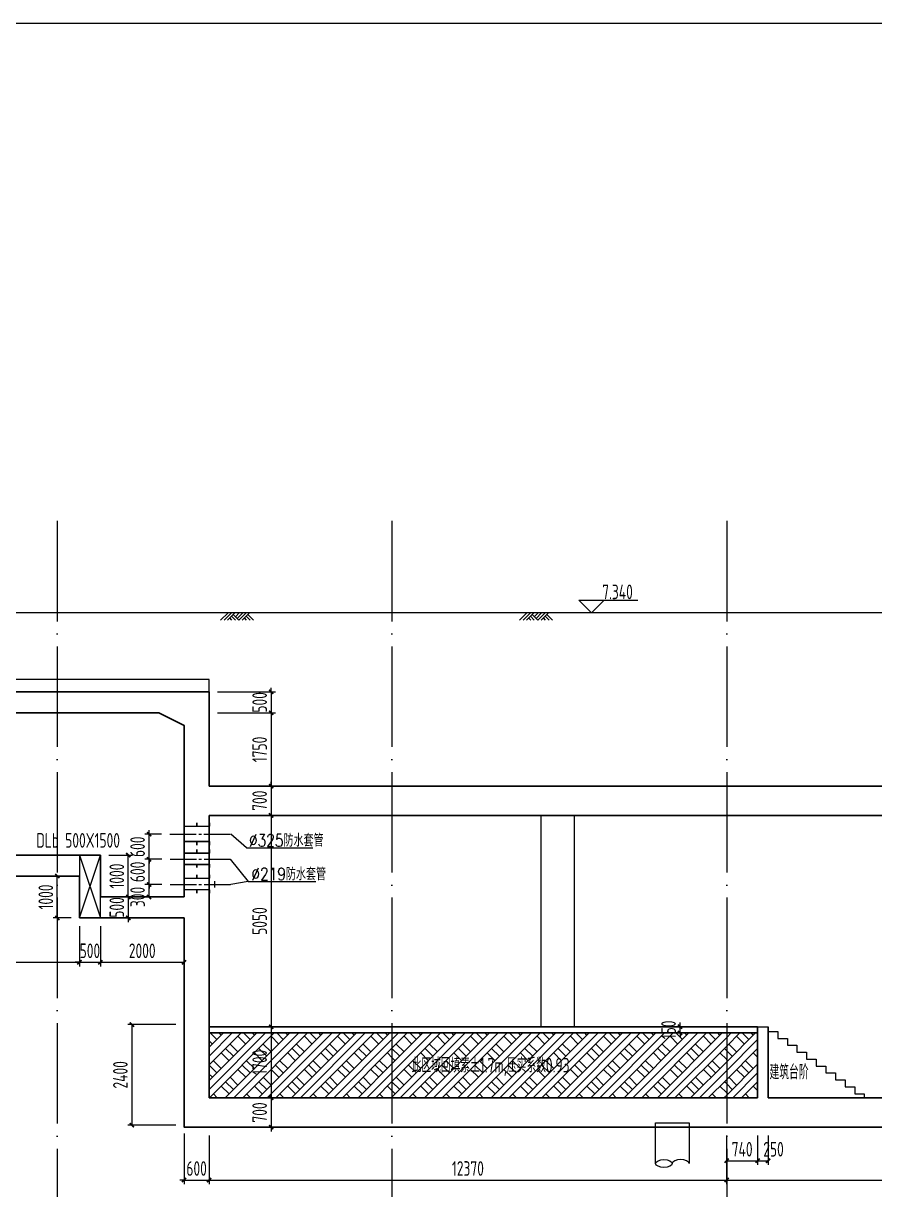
# Model space of a CAD drawing. Header units: millimetres. Extents: x -897614 to 191467, y -439928 to 101803.
# Drawn here: x -426322 to -405972, y -353314 to -325445 of the extents above; entities that cross this region are included whole.
import ezdxf

# ---------------------------------------------------------------- set-up
doc = ezdxf.new("R2010")
doc.units = ezdxf.units.MM
doc.header["$LTSCALE"] = 1000
for name, pattern in [('ACAD_ISO04W100', [30, 24, -3, 0, -3]), ('CENTER', [1.625, 1.25, -0.125, 0.125, -0.125]), ('DASHED', [19.05, 12.7, -6.35])]:
    doc.linetypes.add(name, pattern=pattern)
for name, color, linetype in [('AXIS', 3, 'Continuous'), ('COLUMN', 2, 'Continuous'), ('DIM_ELEV', 3, 'Continuous'), ('DIM_LEAD', 3, 'Continuous'), ('gps', 233, 'Continuous'), ('HC_ZP', 4, 'Continuous'), ('JG_TEXT', 7, 'Continuous'), ('OTH', 7, 'Continuous'), ('ZH', 7, 'Continuous')]:
    doc.layers.add(name, color=color, linetype=linetype)
for name, color, linetype, lineweight in [('Beam', 4, 'DASHED', 25), ('DOTE', 8, 'ACAD_ISO04W100', 9), ('PUB_HATCH', 8, 'Continuous', 18), ('WALL', 6, 'Continuous', 30)]:
    doc.layers.add(name, color=color, linetype=linetype, lineweight=lineweight)
doc.layers.add('DY', color=1, linetype='Continuous', plot=False)
doc.styles.add('GPS', font='txt1.shx', dxfattribs={"width": 0.8, "bigfont": 'hztxt.shx'})
doc.styles.add('TSSD', font='tssdeng.shx', dxfattribs={"width": 0.7, "bigfont": 'tssdchn.shx'})
doc.dimstyles.new('TSD', dxfattribs={"dimtxt": 350, "dimasz": 100, "dimexe": 100, "dimexo": 200, "dimgap": 100, "dimtad": 1, "dimdec": 0, "dimzin": 0, "dimdsep": 46, "dimtxsty": 'TSSD', "dimblk": 'ARCHTICK', "dimcen": 0.09, "dimclrt": 7, "dimazin": 2, "dimtfac": 1, "dimtdec": 0, "dimtix": 1, "dimtmove": 2, "dimatfit": 3, "dimfxl": 0, "dimtolj": 1, "dimtzin": 0, "dimarcsym": 0})
pattern_1 = [(45, (-129717.2, -240551), (-397.394, 397.394), []), (45, (-129507.2, -240551), (-397.394, 397.394), []), (45, (-129297.2, -240551), (-397.394, 397.394), []), (135, (-129717.2, -240551), (-397.394, -397.394), [265, -297]), (135, (-129612.2, -240446), (-397.394, -397.394), [265, -297]), (135, (-129507.2, -240341), (-397.394, -397.394), [265, -297])]

# ---------------------------------------------------------------- blocks, each defined once
blk = doc.blocks.new('_ArchTick')
at = {"color": 0, "linetype": 'ByBlock', "const_width": 0.4}
blk.add_lwpolyline([(-0.5, -0.5), (0.5, 0.5)], dxfattribs=at)
blk = doc.blocks.new('*D1314')
at = {"layer": 'Defpoints', "color": 0, "transparency": 16777216}
for p in [(-439480, -345820, 0), (-424980, -346820, 0), (-424980, -347881)]:
    blk.add_point(p, dxfattribs=at)
at = {"layer": 'DIM_LEAD', "color": 0, "lineweight": -2, "transparency": 16777216}
for p, q in [((-439480, -346020), (-439480, -347981)), ((-424980, -347020), (-424980, -347981)), ((-439480, -347881), (-424980, -347881))]:
    blk.add_line(p, q, dxfattribs=at)
at = {"layer": 'DIM_LEAD', "color": 0, "lineweight": -2, "transparency": 16777216, "xscale": 100, "yscale": 100, "zscale": 100, "rotation": 180}
blk.add_blockref('_ArchTick', (-439480, -347881), dxfattribs=at)
at = {"layer": 'DIM_LEAD', "color": 0, "lineweight": -2, "transparency": 16777216, "xscale": 100, "yscale": 100, "zscale": 100}
blk.add_blockref('_ArchTick', (-424980, -347881), dxfattribs=at)
at = {"layer": 'DIM_LEAD', "color": 7, "transparency": 16777216, "insert": (-432230, -347606), "char_height": 350, "attachment_point": 5, "style": 'TSSD'}
blk.add_mtext('\\A1;14500', dxfattribs=at)
blk = doc.blocks.new('*D1315')
at = {"layer": 'Defpoints', "color": 0, "transparency": 16777216}
for p in [(-422480, -349370, 0), (-423727, -351770), (-422480, -351770, 0)]:
    blk.add_point(p, dxfattribs=at)
at = {"layer": 'DIM_LEAD', "color": 0, "lineweight": -2, "transparency": 16777216}
for p, q in [((-422680, -349370), (-423827, -349370)), ((-423727, -349370), (-423727, -351770)), ((-422680, -351770), (-423827, -351770))]:
    blk.add_line(p, q, dxfattribs=at)
at = {"layer": 'DIM_LEAD', "color": 0, "lineweight": -2, "transparency": 16777216, "xscale": 100, "yscale": 100, "zscale": 100}
for p, rotation in [((-423727, -349370), 90), ((-423727, -351770), 270)]:
    blk.add_blockref('_ArchTick', p, dxfattribs=dict(at, rotation=rotation))
at = {"layer": 'DIM_LEAD', "color": 7, "transparency": 16777216, "insert": (-424002, -350570), "char_height": 350, "attachment_point": 5, "rotation": 90, "style": 'TSSD'}
blk.add_mtext('\\A1;2400', dxfattribs=at)
blk = doc.blocks.new('*D1316')
at = {"layer": 'Defpoints', "color": 0, "transparency": 16777216}
for p in [(-422480, -351770, 0), (-421880, -351820, 0), (-421880, -353083)]:
    blk.add_point(p, dxfattribs=at)
at = {"layer": 'DIM_LEAD', "color": 0, "lineweight": -2, "transparency": 16777216}
for p, q in [((-422480, -351970), (-422480, -353183)), ((-421880, -352020), (-421880, -353183)), ((-422480, -353083), (-422580, -353083)), ((-422480, -353083), (-421880, -353083)), ((-421880, -353083), (-421780, -353083))]:
    blk.add_line(p, q, dxfattribs=at)
at = {"layer": 'DIM_LEAD', "color": 0, "lineweight": -2, "transparency": 16777216, "xscale": 100, "yscale": 100, "zscale": 100}
blk.add_blockref('_ArchTick', (-422480, -353083), dxfattribs=at)
at = {"layer": 'DIM_LEAD', "color": 0, "lineweight": -2, "transparency": 16777216, "xscale": 100, "yscale": 100, "zscale": 100, "rotation": 180}
blk.add_blockref('_ArchTick', (-421880, -353083), dxfattribs=at)
at = {"layer": 'DIM_LEAD', "color": 7, "transparency": 16777216, "insert": (-422180, -352808), "char_height": 350, "attachment_point": 5, "style": 'TSSD'}
blk.add_mtext('\\A1;600', dxfattribs=at)
blk = doc.blocks.new('*D1318')
at = {"layer": 'Defpoints', "color": 0, "transparency": 16777216}
for p in [(-424980, -346820, 0), (-424480, -346820, 0), (-424480, -347881)]:
    blk.add_point(p, dxfattribs=at)
at = {"layer": 'DIM_LEAD', "color": 0, "lineweight": -2, "transparency": 16777216}
for p, q in [((-424980, -347020), (-424980, -347981)), ((-424480, -347020), (-424480, -347981)), ((-424980, -347881), (-425080, -347881)), ((-424980, -347881), (-424480, -347881)), ((-424480, -347881), (-424380, -347881))]:
    blk.add_line(p, q, dxfattribs=at)
at = {"layer": 'DIM_LEAD', "color": 0, "lineweight": -2, "transparency": 16777216, "xscale": 100, "yscale": 100, "zscale": 100}
blk.add_blockref('_ArchTick', (-424980, -347881), dxfattribs=at)
at = {"layer": 'DIM_LEAD', "color": 0, "lineweight": -2, "transparency": 16777216, "xscale": 100, "yscale": 100, "zscale": 100, "rotation": 180}
blk.add_blockref('_ArchTick', (-424480, -347881), dxfattribs=at)
at = {"layer": 'DIM_LEAD', "color": 7, "transparency": 16777216, "insert": (-424730, -347606), "char_height": 350, "attachment_point": 5, "style": 'TSSD'}
blk.add_mtext('\\A1;500', dxfattribs=at)
blk = doc.blocks.new('*D1319')
at = {"layer": 'Defpoints', "color": 0, "transparency": 16777216}
for p in [(-424480, -346820, 0), (-422480, -346820, 0), (-422480, -347881)]:
    blk.add_point(p, dxfattribs=at)
at = {"layer": 'DIM_LEAD', "color": 0, "lineweight": -2, "transparency": 16777216}
for p, q in [((-424480, -347020), (-424480, -347981)), ((-422480, -347020), (-422480, -347981)), ((-424480, -347881), (-422480, -347881))]:
    blk.add_line(p, q, dxfattribs=at)
at = {"layer": 'DIM_LEAD', "color": 0, "lineweight": -2, "transparency": 16777216, "xscale": 100, "yscale": 100, "zscale": 100, "rotation": 180}
blk.add_blockref('_ArchTick', (-424480, -347881), dxfattribs=at)
at = {"layer": 'DIM_LEAD', "color": 0, "lineweight": -2, "transparency": 16777216, "xscale": 100, "yscale": 100, "zscale": 100}
blk.add_blockref('_ArchTick', (-422480, -347881), dxfattribs=at)
at = {"layer": 'DIM_LEAD', "color": 7, "transparency": 16777216, "insert": (-423480, -347606), "char_height": 350, "attachment_point": 5, "style": 'TSSD'}
blk.add_mtext('\\A1;2000', dxfattribs=at)
blk = doc.blocks.new('*D1320')
at = {"layer": 'Defpoints', "color": 0, "transparency": 16777216}
for p in [(-425510, -345820), (-424980, -345820, 0), (-424980, -346820, 0)]:
    blk.add_point(p, dxfattribs=at)
at = {"layer": 'DIM_LEAD', "color": 0, "lineweight": -2, "transparency": 16777216}
for p, q in [((-425180, -345820), (-425610, -345820)), ((-425510, -346820), (-425510, -345820)), ((-425180, -346820), (-425610, -346820))]:
    blk.add_line(p, q, dxfattribs=at)
at = {"layer": 'DIM_LEAD', "color": 0, "lineweight": -2, "transparency": 16777216, "xscale": 100, "yscale": 100, "zscale": 100}
for p, rotation in [((-425510, -345820), 90), ((-425510, -346820), 270)]:
    blk.add_blockref('_ArchTick', p, dxfattribs=dict(at, rotation=rotation))
at = {"layer": 'DIM_LEAD', "color": 7, "transparency": 16777216, "insert": (-425785, -346320), "char_height": 350, "attachment_point": 5, "rotation": 90, "style": 'TSSD'}
blk.add_mtext('\\A1;1000', dxfattribs=at)
blk = doc.blocks.new('*D1321')
at = {"layer": 'Defpoints', "color": 0, "transparency": 16777216}
for p in [(-424480, -345320, 0), (-423813, -345320), (-424480, -346320, 0)]:
    blk.add_point(p, dxfattribs=at)
at = {"layer": 'DIM_LEAD', "color": 0, "lineweight": -2, "transparency": 16777216}
for p, q in [((-424280, -345320), (-423713, -345320)), ((-423813, -346320), (-423813, -345320)), ((-424280, -346320), (-423713, -346320))]:
    blk.add_line(p, q, dxfattribs=at)
at = {"layer": 'DIM_LEAD', "color": 0, "lineweight": -2, "transparency": 16777216, "xscale": 100, "yscale": 100, "zscale": 100}
for p, rotation in [((-423813, -345320), 90), ((-423813, -346320), 270)]:
    blk.add_blockref('_ArchTick', p, dxfattribs=dict(at, rotation=rotation))
at = {"layer": 'DIM_LEAD', "color": 7, "transparency": 16777216, "insert": (-424088, -345820), "char_height": 350, "attachment_point": 5, "rotation": 90, "style": 'TSSD'}
blk.add_mtext('\\A1;1000', dxfattribs=at)
blk = doc.blocks.new('*D1322')
at = {"layer": 'Defpoints', "color": 0, "transparency": 16777216}
for p in [(-424480, -346320, 0), (-424480, -346820, 0), (-423813, -346820)]:
    blk.add_point(p, dxfattribs=at)
at = {"layer": 'DIM_LEAD', "color": 0, "lineweight": -2, "transparency": 16777216}
for p, q in [((-424280, -346320), (-423713, -346320)), ((-423813, -346320), (-423813, -346220)), ((-423813, -346320), (-423813, -346820)), ((-424280, -346820), (-423713, -346820)), ((-423813, -346820), (-423813, -346920))]:
    blk.add_line(p, q, dxfattribs=at)
at = {"layer": 'DIM_LEAD', "color": 0, "lineweight": -2, "transparency": 16777216, "xscale": 100, "yscale": 100, "zscale": 100}
for p, rotation in [((-423813, -346320), 270), ((-423813, -346820), 90)]:
    blk.add_blockref('_ArchTick', p, dxfattribs=dict(at, rotation=rotation))
at = {"layer": 'DIM_LEAD', "color": 7, "transparency": 16777216, "insert": (-424088, -346570), "char_height": 350, "attachment_point": 5, "rotation": 90, "style": 'TSSD'}
blk.add_mtext('\\A1;500', dxfattribs=at)
blk = doc.blocks.new('*D1323')
at = {"layer": 'Defpoints', "color": 0, "transparency": 16777216}
for p in [(-421880, -341420, 0), (-421880, -341920, 0), (-420398, -341920)]:
    blk.add_point(p, dxfattribs=at)
at = {"layer": 'DIM_LEAD', "color": 0, "lineweight": -2, "transparency": 16777216}
for p, q in [((-420398, -341420), (-420398, -341320)), ((-421680, -341420), (-420298, -341420)), ((-420398, -341420), (-420398, -341920)), ((-421680, -341920), (-420298, -341920)), ((-420398, -341920), (-420398, -342020))]:
    blk.add_line(p, q, dxfattribs=at)
at = {"layer": 'DIM_LEAD', "color": 0, "lineweight": -2, "transparency": 16777216, "xscale": 100, "yscale": 100, "zscale": 100}
for p, rotation in [((-420398, -341420), 270), ((-420398, -341920), 90)]:
    blk.add_blockref('_ArchTick', p, dxfattribs=dict(at, rotation=rotation))
at = {"layer": 'DIM_LEAD', "color": 7, "transparency": 16777216, "insert": (-420673, -341670), "char_height": 350, "attachment_point": 5, "rotation": 90, "style": 'TSSD'}
blk.add_mtext('\\A1;500', dxfattribs=at)
blk = doc.blocks.new('*D1324')
at = {"layer": 'Defpoints', "color": 0, "transparency": 16777216}
for p in [(-421880, -341920, 0), (-421880, -343670), (-420398, -343670)]:
    blk.add_point(p, dxfattribs=at)
at = {"layer": 'DIM_LEAD', "color": 0, "lineweight": -2, "transparency": 16777216}
for p, q in [((-421680, -341920), (-420298, -341920)), ((-420398, -341920), (-420398, -343670)), ((-421680, -343670), (-420298, -343670))]:
    blk.add_line(p, q, dxfattribs=at)
at = {"layer": 'DIM_LEAD', "color": 0, "lineweight": -2, "transparency": 16777216, "xscale": 100, "yscale": 100, "zscale": 100}
for p, rotation in [((-420398, -341920), 90), ((-420398, -343670), 270)]:
    blk.add_blockref('_ArchTick', p, dxfattribs=dict(at, rotation=rotation))
at = {"layer": 'DIM_LEAD', "color": 7, "transparency": 16777216, "insert": (-420673, -342795), "char_height": 350, "attachment_point": 5, "rotation": 90, "style": 'TSSD'}
blk.add_mtext('\\A1;1750', dxfattribs=at)
blk = doc.blocks.new('*D1325')
at = {"layer": 'Defpoints', "color": 0, "transparency": 16777216}
for p in [(-421880, -343670), (-421880, -344370, 0), (-420398, -344370)]:
    blk.add_point(p, dxfattribs=at)
at = {"layer": 'DIM_LEAD', "color": 0, "lineweight": -2, "transparency": 16777216}
for p, q in [((-420398, -343670), (-420398, -343570)), ((-421680, -343670), (-420298, -343670)), ((-420398, -343670), (-420398, -344370)), ((-421680, -344370), (-420298, -344370)), ((-420398, -344370), (-420398, -344470))]:
    blk.add_line(p, q, dxfattribs=at)
at = {"layer": 'DIM_LEAD', "color": 0, "lineweight": -2, "transparency": 16777216, "xscale": 100, "yscale": 100, "zscale": 100}
for p, rotation in [((-420398, -343670), 270), ((-420398, -344370), 90)]:
    blk.add_blockref('_ArchTick', p, dxfattribs=dict(at, rotation=rotation))
at = {"layer": 'DIM_LEAD', "color": 7, "transparency": 16777216, "insert": (-420673, -344020), "char_height": 350, "attachment_point": 5, "rotation": 90, "style": 'TSSD'}
blk.add_mtext('\\A1;700', dxfattribs=at)
blk = doc.blocks.new('*D1326')
at = {"layer": 'Defpoints', "color": 0, "transparency": 16777216}
for p in [(-421880, -344370, 0), (-421880, -349420), (-420398, -349420)]:
    blk.add_point(p, dxfattribs=at)
at = {"layer": 'DIM_LEAD', "color": 0, "lineweight": -2, "transparency": 16777216}
for p, q in [((-421680, -344370), (-420298, -344370)), ((-420398, -344370), (-420398, -349420)), ((-421680, -349420), (-420298, -349420))]:
    blk.add_line(p, q, dxfattribs=at)
at = {"layer": 'DIM_LEAD', "color": 0, "lineweight": -2, "transparency": 16777216, "xscale": 100, "yscale": 100, "zscale": 100}
for p, rotation in [((-420398, -344370), 90), ((-420398, -349420), 270)]:
    blk.add_blockref('_ArchTick', p, dxfattribs=dict(at, rotation=rotation))
at = {"layer": 'DIM_LEAD', "color": 7, "transparency": 16777216, "insert": (-420673, -346895), "char_height": 350, "attachment_point": 5, "rotation": 90, "style": 'TSSD'}
blk.add_mtext('\\A1;5050', dxfattribs=at)
blk = doc.blocks.new('*D1327')
at = {"layer": 'Defpoints', "color": 0, "transparency": 16777216}
for p in [(-421880, -349420), (-421880, -351120), (-420398, -351120)]:
    blk.add_point(p, dxfattribs=at)
at = {"layer": 'DIM_LEAD', "color": 0, "lineweight": -2, "transparency": 16777216}
for p, q in [((-421680, -349420), (-420298, -349420)), ((-420398, -349420), (-420398, -351120)), ((-421680, -351120), (-420298, -351120))]:
    blk.add_line(p, q, dxfattribs=at)
at = {"layer": 'DIM_LEAD', "color": 0, "lineweight": -2, "transparency": 16777216, "xscale": 100, "yscale": 100, "zscale": 100}
for p, rotation in [((-420398, -349420), 90), ((-420398, -351120), 270)]:
    blk.add_blockref('_ArchTick', p, dxfattribs=dict(at, rotation=rotation))
at = {"layer": 'DIM_LEAD', "color": 7, "transparency": 16777216, "insert": (-420673, -350270), "char_height": 350, "attachment_point": 5, "rotation": 90, "style": 'TSSD'}
blk.add_mtext('\\A1;1700', dxfattribs=at)
blk = doc.blocks.new('*D1328')
at = {"layer": 'Defpoints', "color": 0, "transparency": 16777216}
for p in [(-421880, -351820, 0), (-409510, -351820), (-409510, -353083)]:
    blk.add_point(p, dxfattribs=at)
at = {"layer": 'DIM_LEAD', "color": 0, "lineweight": -2, "transparency": 16777216}
for p, q in [((-421880, -352020), (-421880, -353183)), ((-409510, -352020), (-409510, -353183)), ((-421880, -353083), (-409510, -353083))]:
    blk.add_line(p, q, dxfattribs=at)
at = {"layer": 'DIM_LEAD', "color": 0, "lineweight": -2, "transparency": 16777216, "xscale": 100, "yscale": 100, "zscale": 100, "rotation": 180}
blk.add_blockref('_ArchTick', (-421880, -353083), dxfattribs=at)
at = {"layer": 'DIM_LEAD', "color": 0, "lineweight": -2, "transparency": 16777216, "xscale": 100, "yscale": 100, "zscale": 100}
blk.add_blockref('_ArchTick', (-409510, -353083), dxfattribs=at)
at = {"layer": 'DIM_LEAD', "color": 7, "transparency": 16777216, "insert": (-415695, -352808), "char_height": 350, "attachment_point": 5, "style": 'TSSD'}
blk.add_mtext('\\A1;12370', dxfattribs=at)
blk = doc.blocks.new('*D1329')
at = {"layer": 'Defpoints', "color": 0, "transparency": 16777216}
for p in [(-409510, -351820), (-398710, -351820, 0), (-398710, -353083)]:
    blk.add_point(p, dxfattribs=at)
at = {"layer": 'DIM_LEAD', "color": 0, "lineweight": -2, "transparency": 16777216}
for p, q in [((-409510, -352020), (-409510, -353183)), ((-398710, -352020), (-398710, -353183)), ((-409510, -353083), (-398710, -353083))]:
    blk.add_line(p, q, dxfattribs=at)
at = {"layer": 'DIM_LEAD', "color": 0, "lineweight": -2, "transparency": 16777216, "xscale": 100, "yscale": 100, "zscale": 100, "rotation": 180}
blk.add_blockref('_ArchTick', (-409510, -353083), dxfattribs=at)
at = {"layer": 'DIM_LEAD', "color": 0, "lineweight": -2, "transparency": 16777216, "xscale": 100, "yscale": 100, "zscale": 100}
blk.add_blockref('_ArchTick', (-398710, -353083), dxfattribs=at)
at = {"layer": 'DIM_LEAD', "color": 7, "transparency": 16777216, "insert": (-404110, -352808), "char_height": 350, "attachment_point": 5, "style": 'TSSD'}
blk.add_mtext('\\A1;10800', dxfattribs=at)
blk = doc.blocks.new('*D1371')
at = {"layer": 'Defpoints', "color": 0, "transparency": 16777216}
for p in [(-421880, -351120, 0), (-421880, -351820, 0), (-420398, -351820)]:
    blk.add_point(p, dxfattribs=at)
at = {"layer": 'DIM_LEAD', "color": 0, "lineweight": -2, "transparency": 16777216}
for p, q in [((-421680, -351120), (-420298, -351120)), ((-420398, -351120), (-420398, -351020)), ((-420398, -351120), (-420398, -351820)), ((-421680, -351820), (-420298, -351820)), ((-420398, -351820), (-420398, -351920))]:
    blk.add_line(p, q, dxfattribs=at)
at = {"layer": 'DIM_LEAD', "color": 0, "lineweight": -2, "transparency": 16777216, "xscale": 100, "yscale": 100, "zscale": 100}
for p, rotation in [((-420398, -351120), 270), ((-420398, -351820), 90)]:
    blk.add_blockref('_ArchTick', p, dxfattribs=dict(at, rotation=rotation))
at = {"layer": 'DIM_LEAD', "color": 7, "transparency": 16777216, "insert": (-420673, -351470), "char_height": 350, "attachment_point": 5, "rotation": 90, "style": 'TSSD'}
blk.add_mtext('\\A1;700', dxfattribs=at)
blk = doc.blocks.new('*D1668')
at = {"layer": 'Defpoints', "color": 0, "transparency": 16777216}
for p in [(-409510, -351820), (-408770, -351820, 0), (-408770, -352623)]:
    blk.add_point(p, dxfattribs=at)
at = {"layer": 'DIM_LEAD', "color": 0, "lineweight": -2, "transparency": 16777216}
for p, q in [((-409510, -352020), (-409510, -352723)), ((-408770, -352020), (-408770, -352723)), ((-409510, -352623), (-408770, -352623))]:
    blk.add_line(p, q, dxfattribs=at)
at = {"layer": 'DIM_LEAD', "color": 0, "lineweight": -2, "transparency": 16777216, "xscale": 100, "yscale": 100, "zscale": 100, "rotation": 180}
blk.add_blockref('_ArchTick', (-409510, -352623), dxfattribs=at)
at = {"layer": 'DIM_LEAD', "color": 0, "lineweight": -2, "transparency": 16777216, "xscale": 100, "yscale": 100, "zscale": 100}
blk.add_blockref('_ArchTick', (-408770, -352623), dxfattribs=at)
at = {"layer": 'DIM_LEAD', "color": 7, "transparency": 16777216, "insert": (-409140, -352348), "char_height": 350, "attachment_point": 5, "style": 'TSSD'}
blk.add_mtext('\\A1;740', dxfattribs=at)
blk = doc.blocks.new('*D1669')
at = {"layer": 'Defpoints', "color": 0, "transparency": 16777216}
for p in [(-408770, -351820, 0), (-408520, -351820, 0), (-408520, -352623)]:
    blk.add_point(p, dxfattribs=at)
at = {"layer": 'DIM_LEAD', "color": 0, "lineweight": -2, "transparency": 16777216}
for p, q in [((-408770, -352020), (-408770, -352723)), ((-408520, -352020), (-408520, -352723)), ((-408770, -352623), (-408520, -352623))]:
    blk.add_line(p, q, dxfattribs=at)
at = {"layer": 'DIM_LEAD', "color": 0, "lineweight": -2, "transparency": 16777216, "xscale": 100, "yscale": 100, "zscale": 100, "rotation": 180}
blk.add_blockref('_ArchTick', (-408770, -352623), dxfattribs=at)
at = {"layer": 'DIM_LEAD', "color": 0, "lineweight": -2, "transparency": 16777216, "xscale": 100, "yscale": 100, "zscale": 100}
blk.add_blockref('_ArchTick', (-408520, -352623), dxfattribs=at)
at = {"layer": 'DIM_LEAD', "color": 7, "transparency": 16777216, "insert": (-408390, -352348), "char_height": 350, "attachment_point": 5, "style": 'TSSD'}
blk.add_mtext('\\A1;250', dxfattribs=at)
blk = doc.blocks.new('A$C182F2979')
at = {"layer": 'ZH'}
blk.add_lwpolyline([(800, 1064), (800, 964), (0, 964), (0, 1064)], close=True, dxfattribs=at)
blk.add_lwpolyline([(0, 94), (0, 964), (800, 964), (800, 94)], dxfattribs=at)
blk.add_ellipse((200, 94), major_axis=(-200, 0), ratio=0.468529, dxfattribs=at)
blk.add_ellipse((600, 94), major_axis=(-200, 0), ratio=0.468529, start_param=3.141593, end_param=6.283185, dxfattribs=at)
blk = doc.blocks.new('*D1827')
at = {"layer": 'Defpoints', "color": 0, "transparency": 16777216}
for p in [(-410623, -349420), (-409510, -349420), (-409510, -349570)]:
    blk.add_point(p, dxfattribs=at)
at = {"layer": 'DIM_LEAD', "color": 0, "lineweight": -2, "transparency": 16777216}
for p, q in [((-409710, -349420), (-410723, -349420)), ((-410623, -349420), (-410623, -349320)), ((-410623, -349570), (-410623, -349420)), ((-409710, -349570), (-410723, -349570)), ((-410623, -349570), (-410623, -349670))]:
    blk.add_line(p, q, dxfattribs=at)
at = {"layer": 'DIM_LEAD', "color": 0, "lineweight": -2, "transparency": 16777216, "xscale": 100, "yscale": 100, "zscale": 100}
for p, rotation in [((-410623, -349420), 270), ((-410623, -349570), 90)]:
    blk.add_blockref('_ArchTick', p, dxfattribs=dict(at, rotation=rotation))
at = {"layer": 'DIM_LEAD', "color": 7, "transparency": 16777216, "insert": (-410898, -349495), "char_height": 350, "attachment_point": 5, "rotation": 90, "style": 'TSSD'}
blk.add_mtext('\\A1;150', dxfattribs=at)
blk = doc.blocks.new('*D1863')
at = {"layer": 'Defpoints', "color": 0, "transparency": 16777216}
for p in [(-423315, -346020), (-422810, -346020), (-422810, -346320)]:
    blk.add_point(p, dxfattribs=at)
at = {"layer": 'DIM_LEAD', "color": 0, "lineweight": -2, "transparency": 16777216}
for p, q in [((-423010, -346020), (-423415, -346020)), ((-423315, -346320), (-423315, -346020)), ((-423010, -346320), (-423415, -346320))]:
    blk.add_line(p, q, dxfattribs=at)
at = {"layer": 'DIM_LEAD', "color": 0, "lineweight": -2, "transparency": 16777216, "xscale": 100, "yscale": 100, "zscale": 100}
for p, rotation in [((-423315, -346020), 90), ((-423315, -346320), 270)]:
    blk.add_blockref('_ArchTick', p, dxfattribs=dict(at, rotation=rotation))
at = {"layer": 'DIM_LEAD', "color": 7, "transparency": 16777216, "insert": (-423590, -346320), "char_height": 350, "attachment_point": 5, "rotation": 90, "style": 'TSSD'}
blk.add_mtext('\\A1;300', dxfattribs=at)
blk = doc.blocks.new('*D1864')
at = {"layer": 'Defpoints', "color": 0, "transparency": 16777216}
for p in [(-423315, -345420), (-422810, -345420), (-422810, -346020)]:
    blk.add_point(p, dxfattribs=at)
at = {"layer": 'DIM_LEAD', "color": 0, "lineweight": -2, "transparency": 16777216}
for p, q in [((-423010, -345420), (-423415, -345420)), ((-423315, -345420), (-423315, -345320)), ((-423315, -346020), (-423315, -345420)), ((-423010, -346020), (-423415, -346020)), ((-423315, -346020), (-423315, -346120))]:
    blk.add_line(p, q, dxfattribs=at)
at = {"layer": 'DIM_LEAD', "color": 0, "lineweight": -2, "transparency": 16777216, "xscale": 100, "yscale": 100, "zscale": 100}
for p, rotation in [((-423315, -345420), 270), ((-423315, -346020), 90)]:
    blk.add_blockref('_ArchTick', p, dxfattribs=dict(at, rotation=rotation))
at = {"layer": 'DIM_LEAD', "color": 7, "transparency": 16777216, "insert": (-423590, -345720), "char_height": 350, "attachment_point": 5, "rotation": 90, "style": 'TSSD'}
blk.add_mtext('\\A1;600', dxfattribs=at)
blk = doc.blocks.new('*D1865')
at = {"layer": 'Defpoints', "color": 0, "transparency": 16777216}
for p in [(-423315, -344820), (-422816, -344820), (-422810, -345420)]:
    blk.add_point(p, dxfattribs=at)
at = {"layer": 'DIM_LEAD', "color": 0, "lineweight": -2, "transparency": 16777216}
for p, q in [((-423315, -344820), (-423315, -344720)), ((-423016, -344820), (-423415, -344820)), ((-423315, -345420), (-423315, -344820)), ((-423010, -345420), (-423415, -345420)), ((-423315, -345420), (-423315, -345520))]:
    blk.add_line(p, q, dxfattribs=at)
at = {"layer": 'DIM_LEAD', "color": 0, "lineweight": -2, "transparency": 16777216, "xscale": 100, "yscale": 100, "zscale": 100}
for p, rotation in [((-423315, -344820), 270), ((-423315, -345420), 90)]:
    blk.add_blockref('_ArchTick', p, dxfattribs=dict(at, rotation=rotation))
at = {"layer": 'DIM_LEAD', "color": 7, "transparency": 16777216, "insert": (-423590, -345120), "char_height": 350, "attachment_point": 5, "rotation": 90, "style": 'TSSD'}
blk.add_mtext('\\A1;600', dxfattribs=at)

msp = doc.modelspace()

# ---------------------------------------------------------------- hatches: boundary and pattern name
at = {"layer": 'PUB_HATCH'}
h = msp.add_hatch(dxfattribs=at)
h.set_pattern_fill('夯实土壤', color=256, scale=100)
h.set_pattern_definition(pattern_1)
h.paths.add_polyline_path([(-420437.83955, -350687.21131), (-420437.83955, -349852.59593), (-420895.53185, -349852.59593), (-420895.53185, -350687.21131)], flags=24)
h.paths.add_polyline_path([(-417509.63665, -349569.90362), (-421879.51546, -349569.90362), (-421879.51546, -351119.90362), (-417509.63665, -351119.90362)])
h = msp.add_hatch(dxfattribs=at)
h.set_pattern_fill('夯实土壤', color=256, scale=100)
h.set_pattern_definition(pattern_1)
h.paths.add_polyline_path([(-417110.47156, -350636.31265), (-412799.00578, -350636.31265), (-412799.00578, -350070.92803), (-417110.47156, -350070.92803)], flags=24)
h.paths.add_polyline_path([(-409509.63665, -349569.90362), (-417509.63665, -349569.90362), (-417509.63665, -351119.90362), (-409509.63665, -351119.90362)])
h = msp.add_hatch(dxfattribs=at)
h.set_pattern_fill('夯实土壤', color=256, scale=100)
h.set_pattern_definition(pattern_1)
h.paths.add_polyline_path([(-408769.53502, -349569.90362), (-409509.63665, -349569.90362), (-409509.63665, -351119.90362), (-408769.53502, -351119.90362)])

# ---------------------------------------------------------------- linework, layer by layer
at = {"elevation": 0}
msp.add_lwpolyline([(-408769.53502, -349419.90362), (-408519.53502, -349419.90362), (-408519.53502, -349534.90362), (-408289.53502, -349534.90362), (-408289.53502, -349699.90362), (-408059.53502, -349699.90362), (-408059.53502, -349864.90362), (-407829.53502, -349864.90362), (-407829.53502, -350029.90362), (-407599.53502, -350029.90362), (-407599.53502, -350194.90362), (-407369.53502, -350194.90362), (-407369.53502, -350359.90362), (-407139.53502, -350359.90362), (-407139.53502, -350524.90362), (-406909.53502, -350524.90362), (-406909.53502, -350689.90362), (-406679.53502, -350689.90362), (-406679.53502, -350854.90362), (-406449.53502, -350854.90362), (-406449.53502, -351019.90362), (-406219.53502, -351019.90362), (-406219.53502, -351119.90362)], dxfattribs=at)
at = {"layer": 'AXIS'}
for p, q in [((-425509.63665, -352868.85637), (-425509.63665, -354688.70633)), ((-417509.63665, -352868.85637), (-417509.63665, -354688.70633)), ((-409509.63665, -352868.85637), (-409509.63665, -354688.70633))]:
    msp.add_line(p, q, dxfattribs=at)
at = {"layer": 'Beam', "color": 8}
for p, q in [((-421879.51546, -341119.90362), (-439879.51601, -341119.90362)), ((-421879.51546, -341419.90362, 0), (-421879.51546, -341119.90362))]:
    msp.add_line(p, q, dxfattribs=at)
at = {"layer": 'Beam'}
for p, q in [((-424979.51546, -345319.90362), (-424479.51601, -346819.86937)), ((-424979.51546, -346819.86937), (-424479.51601, -345319.90362))]:
    msp.add_line(p, q, dxfattribs=at)
msp.add_lwpolyline([(-424979.51546, -346819.86937), (-424479.51601, -346819.86937), (-424479.51601, -345319.90362), (-424979.51546, -345319.90362)], close=True, dxfattribs=at)
at = {"layer": 'Beam', "color": 8}
msp.add_lwpolyline([(-439879.51601, -345819.86937), (-439879.51601, -346119.86937), (-424979.51601, -346119.86937)], dxfattribs=at)
at = {"layer": 'COLUMN', "color": 8}
for p, q in [((-413952.51546, -344369.90362, 0), (-413952.51546, -349419.90362)), ((-413152.51546, -344369.90362, 0), (-413152.51546, -349419.90362))]:
    msp.add_line(p, q, dxfattribs=at)
at = {"layer": 'DIM_ELEV'}
for p, q in [((-412740.86212, -339529.90362), (-413040.86212, -339229.90362)), ((-413040.86212, -339229.90362), (-411632.0697, -339229.90362)), ((-412740.86212, -339529.90362), (-412440.86212, -339229.90362))]:
    msp.add_line(p, q, dxfattribs=at)
at = {"layer": 'DOTE', "ltscale": 0.1}
for p, q in [((-425509.63665, -337334.3479), (-425509.63665, -353076.58307)), ((-417509.63665, -337334.3479), (-417509.63665, -353076.58307)), ((-409509.63665, -337334.3479), (-409509.63665, -353076.58307))]:
    msp.add_line(p, q, dxfattribs=at)
at = {"layer": 'DOTE', "linetype": 'CENTER', "ltscale": 0.5}
for p, q in [((-422816.29148, -344819.90362), (-421358.24956, -344819.90362)), ((-422810.12961, -345420.04853), (-421374.19991, -345420.04853)), ((-422810.12961, -346019.63033), (-421358.24956, -346019.63033))]:
    msp.add_line(p, q, dxfattribs=at)
at = {"layer": 'DY'}
msp.add_lwpolyline([(-444497.95568, -325444.91535), (-385097.95568, -325444.91535), (-385097.95568, -367444.91535), (-444497.95568, -367444.91535)], close=True, dxfattribs=at)
at = {"layer": 'gps'}
for p, q in [((-421605.15275, -339705.87242), (-421429.18394, -339529.90362)), ((-421522.84576, -339705.87242), (-421346.87695, -339529.90362)), ((-421440.53877, -339705.87242), (-421264.56996, -339529.90362)), ((-421335.52213, -339705.87242), (-421388.03045, -339653.3641)), ((-421253.21514, -339705.87242), (-421346.87695, -339612.21061)), ((-421170.90815, -339705.87242), (-421305.72346, -339571.05711)), ((-421253.21514, -339623.56543), (-421159.55332, -339529.90362)), ((-421212.06164, -339664.71893), (-421077.24633, -339529.90362)), ((-421170.90815, -339705.87242), (-420994.93934, -339529.90362)), ((-421088.60116, -339705.87242), (-420912.63235, -339529.90362)), ((-420983.58452, -339705.87242), (-421036.09284, -339653.3641)), ((-420901.27753, -339705.87242), (-420994.93934, -339612.21061)), ((-420818.97054, -339705.87242), (-420953.78585, -339571.05711)), ((-414460.35991, -339705.87242), (-414284.3911, -339529.90362)), ((-414378.05292, -339705.87242), (-414202.08411, -339529.90362)), ((-414295.74593, -339705.87242), (-414119.77712, -339529.90362)), ((-414190.72929, -339705.87242), (-414243.23761, -339653.3641)), ((-414108.4223, -339705.87242), (-414202.08411, -339612.21061)), ((-414026.11531, -339705.87242), (-414160.93062, -339571.05711)), ((-414108.4223, -339623.56543), (-414014.76048, -339529.90362)), ((-414067.2688, -339664.71893), (-413932.45349, -339529.90362)), ((-414026.11531, -339705.87242), (-413850.1465, -339529.90362)), ((-413943.80832, -339705.87242), (-413767.83951, -339529.90362)), ((-413838.79168, -339705.87242), (-413891.3, -339653.3641)), ((-413756.48469, -339705.87242), (-413850.1465, -339612.21061)), ((-413674.1777, -339705.87242), (-413808.99301, -339571.05711))]:
    msp.add_line(p, q, dxfattribs=at)
at = {"layer": 'HC_ZP', "color": 7}
msp.add_line((-386596.30102, -339529.90362), (-440583.36921, -339529.90362), dxfattribs=at)
at = {"layer": 'OTH'}
for p, q in [((-420983.71182, -345145.30204), (-421358.24956, -344819.90362)), ((-420983.71182, -345145.30204), (-419403.66903, -345145.30204)), ((-421374.19991, -345420.04853), (-420947.01417, -345952.96254)), ((-421749.7058, -345943.98322), (-421749.7058, -346094.63033)), ((-420947.01417, -345952.96254), (-421358.24956, -346019.63033)), ((-420947.01417, -345952.96254), (-419332.93647, -345952.96254))]:
    msp.add_line(p, q, dxfattribs=at)
at = {"layer": 'OTH', "linetype": 'Continuous', "const_width": 36}
for points in [[(-422472.83057, -344543.67284), (-422472.83057, -344633.67284)], [(-422472.83057, -344543.67284), (-422472.83057, -344633.67284)], [(-422472.83057, -344633.67284), (-422472.83057, -344633.67284), (-422172.83057, -344633.67284)], [(-422472.83057, -344633.67284), (-422472.83057, -344633.67284), (-422172.83057, -344633.67284)], [(-422172.83057, -344543.67284), (-422172.83057, -344633.67284)], [(-422172.83057, -344543.67284), (-422172.83057, -344633.67284)], [(-421872.83057, -344633.67284), (-421872.83057, -344633.67284), (-422172.83057, -344633.67284)], [(-421872.83057, -344633.67284), (-421872.83057, -344633.67284), (-422172.83057, -344633.67284)], [(-421872.83057, -344543.67284), (-421872.83057, -344633.67284)], [(-421872.83057, -344543.67284), (-421872.83057, -344633.67284)], [(-422172.83057, -344992.99547), (-422472.83057, -344992.99547), (-422472.83057, -344992.99547)], [(-422472.83057, -344992.99547), (-422472.83057, -345082.99547)], [(-422172.83057, -344992.99547), (-422472.83057, -344992.99547), (-422472.83057, -344992.99547)], [(-422472.83057, -344992.99547), (-422472.83057, -345082.99547)], [(-422172.83057, -344992.99547), (-421872.83057, -344992.99547), (-421872.83057, -344992.99547)], [(-422172.83057, -344992.99547), (-422172.83057, -345082.99547)], [(-422172.83057, -344992.99547), (-421872.83057, -344992.99547), (-421872.83057, -344992.99547)], [(-422172.83057, -344992.99547), (-422172.83057, -345082.99547)], [(-421872.83057, -344992.99547), (-421872.83057, -345082.99547)], [(-421872.83057, -344992.99547), (-421872.83057, -345082.99547)], [(-422472.83057, -345185.2769), (-422472.83057, -345275.2769)], [(-422472.83057, -345185.2769), (-422472.83057, -345275.2769)], [(-422472.83057, -345275.2769), (-422472.83057, -345275.2769), (-422172.83057, -345275.2769)], [(-422472.83057, -345275.2769), (-422472.83057, -345275.2769), (-422172.83057, -345275.2769)], [(-422172.83057, -345185.2769), (-422172.83057, -345275.2769)], [(-422172.83057, -345185.2769), (-422172.83057, -345275.2769)], [(-421872.83057, -345275.2769), (-421872.83057, -345275.2769), (-422172.83057, -345275.2769)], [(-421872.83057, -345275.2769), (-421872.83057, -345275.2769), (-422172.83057, -345275.2769)], [(-421872.83057, -345185.2769), (-421872.83057, -345275.2769)], [(-421872.83057, -345185.2769), (-421872.83057, -345275.2769)], [(-422472.83057, -345528.72045), (-422472.83057, -345618.72045)], [(-422472.83057, -345528.72045), (-422472.83057, -345618.72045)], [(-422172.83057, -345545.72045), (-422472.83057, -345545.72045), (-422472.83057, -345545.72045)], [(-422172.83057, -345545.72045), (-422472.83057, -345545.72045), (-422472.83057, -345545.72045)], [(-422172.83057, -345528.72045), (-422172.83057, -345618.72045)], [(-422172.83057, -345528.72045), (-422172.83057, -345618.72045)], [(-422172.83057, -345545.72045), (-421872.83057, -345545.72045), (-421872.83057, -345545.72045)], [(-422172.83057, -345545.72045), (-421872.83057, -345545.72045), (-421872.83057, -345545.72045)], [(-421872.83057, -345528.72045), (-421872.83057, -345618.72045)], [(-421872.83057, -345528.72045), (-421872.83057, -345618.72045)], [(-422472.83057, -345784.85871), (-422472.83057, -345874.85871)], [(-422472.83057, -345784.85871), (-422472.83057, -345874.85871)], [(-422172.83057, -345784.85871), (-422172.83057, -345874.85871)], [(-422172.83057, -345784.85871), (-422172.83057, -345874.85871)], [(-421872.83057, -345784.85871), (-421872.83057, -345874.85871)], [(-421872.83057, -345784.85871), (-421872.83057, -345874.85871)], [(-422472.83057, -345874.85871), (-422472.83057, -345874.85871), (-422172.83057, -345874.85871)], [(-422472.83057, -345874.85871), (-422472.83057, -345874.85871), (-422172.83057, -345874.85871)], [(-422172.83057, -346145.30225), (-422472.83057, -346145.30225), (-422472.83057, -346145.30225)], [(-422472.83057, -346145.30225), (-422472.83057, -346235.30225)], [(-422172.83057, -346145.30225), (-422472.83057, -346145.30225), (-422472.83057, -346145.30225)], [(-422472.83057, -346145.30225), (-422472.83057, -346235.30225)], [(-421872.83057, -345874.85871), (-421872.83057, -345874.85871), (-422172.83057, -345874.85871)], [(-421872.83057, -345874.85871), (-421872.83057, -345874.85871), (-422172.83057, -345874.85871)], [(-422172.83057, -346145.30225), (-421872.83057, -346145.30225), (-421872.83057, -346145.30225)], [(-422172.83057, -346145.30225), (-422172.83057, -346235.30225)], [(-422172.83057, -346145.30225), (-421872.83057, -346145.30225), (-421872.83057, -346145.30225)], [(-422172.83057, -346145.30225), (-422172.83057, -346235.30225)], [(-421872.83057, -346145.30225), (-421872.83057, -346235.30225)], [(-421872.83057, -346145.30225), (-421872.83057, -346235.30225)]]:
    msp.add_lwpolyline(points, dxfattribs=at)
at = {"layer": 'WALL'}
for p, q in [((-421879.51546, -341419.90362), (-439879.51601, -341419.90362)), ((-421879.51546, -341419.90362), (-421879.51546, -343669.90362)), ((-423079.51601, -341919.90362), (-438879.51601, -341919.90362)), ((-421879.51546, -343669.90362), (-398709.56389, -343669.90362)), ((-421879.51546, -344369.90362), (-421879.51546, -351119.90362)), ((-421879.51546, -344369.90362), (-398709.56389, -344369.90362)), ((-438879.51601, -345319.90362), (-424479.51601, -345319.90362)), ((-424479.51601, -345319.90362), (-424479.51601, -346319.90362)), ((-439879.51601, -345819.86937), (-424979.51601, -345819.86937)), ((-424979.51601, -346819.86937), (-424979.51601, -345819.86937)), ((-424479.51601, -346319.90362), (-422479.51601, -346319.90362)), ((-422479.51601, -346819.86937), (-424979.51601, -346819.86937)), ((-408769.03309, -349419.90362), (-421879.51546, -349419.90362)), ((-408769.53502, -349419.90362, 0), (-408769.53502, -351119.90362, 0)), ((-408519.53502, -349419.90362, 0), (-408519.53502, -351119.90362, 0)), ((-408769.03309, -349569.90362), (-421879.51546, -349569.90362)), ((-408769.53502, -351119.90362), (-421879.51546, -351119.90362)), ((-398709.56389, -351119.90362), (-408519.53502, -351119.90362))]:
    msp.add_line(p, q, dxfattribs=at)
for points in [[(-423079.51601, -341919.90362), (-422479.51546, -342219.90389), (-422479.51546, -346319.90362)], [(-422479.51546, -346819.86937), (-422479.51546, -351819.90362), (-398109.56389, -351819.90362)]]:
    msp.add_lwpolyline(points, dxfattribs=at)

# ---------------------------------------------------------------- block references
at = {"layer": 'ZH'}
msp.add_blockref('A$C182F2979', (-411209.06383, -352783.66001), dxfattribs=at)

# ---------------------------------------------------------------- texts
at = {"layer": 'DIM_ELEV', "style": 'TSSD', "width": 0.7}
msp.add_text('7.340', height=350, dxfattribs=at).set_placement((-412485.33673, -339205.80857))
at = {"layer": 'JG_TEXT', "style": 'TSSD', "width": 0.7}
for s, p in [('DLb 500X1500', (-426010.66253, -345142.34106, 0)), ('此区域回填素土1.7m,压实系数0.93', (-417039.3904, -350515.1588, 0)), ('建筑台阶', (-408484.06747, -350679.08068, 0))]:
    msp.add_text(s, height=350, dxfattribs=at).set_placement(p)
at = {"layer": 'OTH', "style": 'GPS', "width": 0.8}
for s, p in [('%%C325防水套管', (-420926.51915, -345117.23548)), ('%%C219防水套管', (-420868.59119, -345922.27522))]:
    msp.add_text(s, height=300, dxfattribs=at).set_placement(p)

# ---------------------------------------------------------------- dimensions: what is measured, and where the dimension line sits
at = {"layer": 'DIM_LEAD'}
for base, p1, p2, picture, middle in [((-420398.41647, -341919.90362), (-421879.51546, -341419.90362, 0), (-421879.51546, -341919.90362, 0), '*D1323', (-420673.41647, -341669.90362)), ((-420398.41647, -343669.90362), (-421879.51546, -341919.90362, 0), (-421879.51546, -343669.90362), '*D1324', (-420673.41647, -342794.90362)), ((-420398.41647, -344369.90362), (-421879.51546, -343669.90362), (-421879.51546, -344369.90362, 0), '*D1325', (-420673.41647, -344019.90362)), ((-420398.41647, -349419.90362), (-421879.51546, -344369.90362, 0), (-421879.51546, -349419.90362), '*D1326', (-420673.41647, -346894.90362)), ((-423315.20151, -344819.90362), (-422810.12961, -345420.04853), (-422816.29148, -344819.90362), '*D1865', (-423590.20151, -345119.97608)), ((-423813.00083, -345319.90362, 0), (-424479.51601, -346319.90362), (-424479.51601, -345319.90362), '*D1321', (-424088.00083, -345819.90362, 0)), ((-423315.20151, -345420.04853), (-422810.12961, -346019.63033), (-422810.12961, -345420.04853), '*D1864', (-423590.20151, -345719.83943)), ((-425509.63665, -345819.86937, 0), (-424979.51601, -346819.86937), (-424979.51601, -345819.86937), '*D1320', (-425784.63665, -346319.86937, 0)), ((-423813.00083, -346819.86937, 0), (-424479.51601, -346319.90362), (-424479.51601, -346819.86937), '*D1322', (-424088.00083, -346569.8865, 0)), ((-410623.13035, -349419.90362), (-409509.63665, -349569.90362), (-409509.63665, -349419.90362), '*D1827', (-410898.13035, -349494.90362)), ((-423726.63725, -351769.8865, 0), (-422479.51546, -349369.8865), (-422479.51546, -351769.8865), '*D1315', (-424001.63725, -350569.8865, 0)), ((-420398.41647, -351119.90362), (-421879.51546, -349419.90362), (-421879.51546, -351119.90362), '*D1327', (-420673.41647, -350269.90362)), ((-420398.41647, -351819.90362, 0), (-421879.51546, -351119.90362, 0), (-421879.51546, -351819.90362), '*D1371', (-420673.41647, -351469.90362, 0))]:
    dim = msp.add_linear_dim(base=base, p1=p1, p2=p2, angle=90, dimstyle='TSD', dxfattribs=at)
    dim.commit()
    dim.dimension.update_dxf_attribs({"geometry": picture, "text_midpoint": middle})
for base, p1, p2, picture, middle in [((-424979.51546, -347881.46147, 0), (-439479.51546, -345819.86937), (-424979.51546, -346819.86937), '*D1314', (-432229.51546, -347606.46147, 0)), ((-424479.51601, -347881.46147, 0), (-424979.51546, -346819.86937), (-424479.51601, -346819.86937), '*D1318', (-424729.51574, -347606.46147, 0)), ((-422479.51601, -347881.46147, 0), (-424479.51601, -346819.86937), (-422479.51601, -346819.86937), '*D1319', (-423479.51601, -347606.46147, 0)), ((-421879.51492, -353082.6638, 0), (-422479.51546, -351769.8865), (-421879.51492, -351819.90362), '*D1316', (-422179.51519, -352807.6638, 0)), ((-409509.63665, -353082.6638, 0), (-421879.51492, -351819.90362), (-409509.63665, -351819.90362, 0), '*D1328', (-415694.57579, -352807.6638, 0)), ((-398709.56389, -353082.6638, 0), (-409509.63665, -351819.90362, 0), (-398709.56389, -351819.90362), '*D1329', (-404109.60027, -352807.6638, 0)), ((-408769.53502, -352623.29071, 0), (-409509.63665, -351819.90362, 0), (-408769.53502, -351819.90362, 0), '*D1668', (-409139.58584, -352348.29071, 0))]:
    dim = msp.add_linear_dim(base=base, p1=p1, p2=p2, dimstyle='TSD', dxfattribs=at)
    dim.commit()
    dim.dimension.update_dxf_attribs({"geometry": picture, "text_midpoint": middle})
dim = msp.add_linear_dim(base=(-423315.20151, -346019.63033), p1=(-422810.12961, -346319.90362), p2=(-422810.12961, -346019.63033), angle=90, dimstyle='TSD', dxfattribs=at)
dim.commit()
dim.dimension.update_dxf_attribs({"geometry": '*D1863', "text_midpoint": (-423590.20151, -346319.90362), "dimtype": 160})
dim = msp.add_linear_dim(base=(-408519.53502, -352623.29071, 0), p1=(-408769.53502, -351819.90362, 0), p2=(-408519.53502, -351819.90362, 0), dimstyle='TSD', dxfattribs=at)
dim.commit()
dim.dimension.update_dxf_attribs({"geometry": '*D1669', "text_midpoint": (-408390.11194, -352348.29071, 0), "dimtype": 160})

doc.saveas('drawing.dxf')
